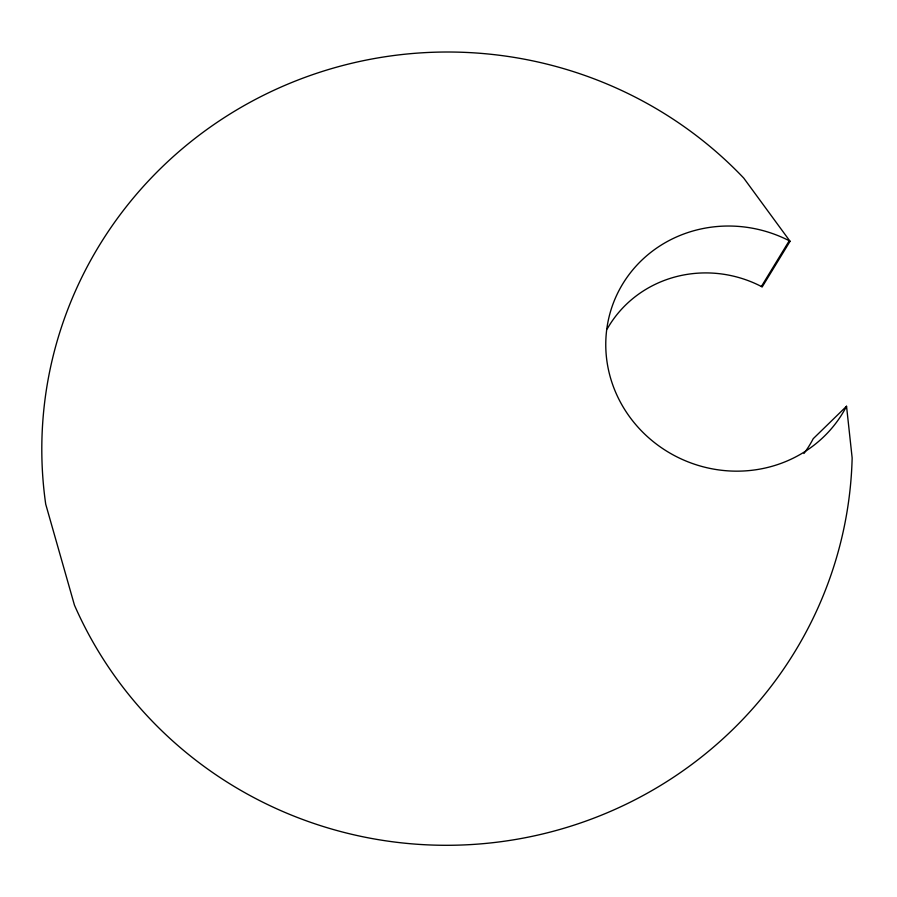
<?xml version="1.0" encoding="UTF-8"?>
<svg xmlns="http://www.w3.org/2000/svg" width="897" height="897" viewBox="0 0 897 897"><rect width="100%" height="100%" fill="white"/><g stroke="black" fill="none" stroke-linecap="round" stroke-linejoin="round"><path stroke-width="1.35" d="M761.385 286.491L789.248 240.744L790.066 241.293L762.136 287.006L761.385 286.491A116.778 111.923 22.7 0 0 607.235 328.874M790.066 241.293L743.725 178.066A405.242 396.631 -1.9 0 0 272.901 90.743A405.242 396.631 -1.9 0 0 45.713 504.17L74.451 605.139A405.242 396.631 -1.9 0 0 523.433 838.078A405.242 396.631 -1.9 0 0 852.15 457.941L846.544 406.251L813.22 438.7A116.778 111.923 22.7 0 1 803.936 453.501M846.544 406.251A127.699 121.745 21.7 0 1 676.473 456.651A127.699 121.745 21.7 0 1 618.975 290.55A127.699 121.745 21.7 0 1 789.248 240.744"/></g></svg>
